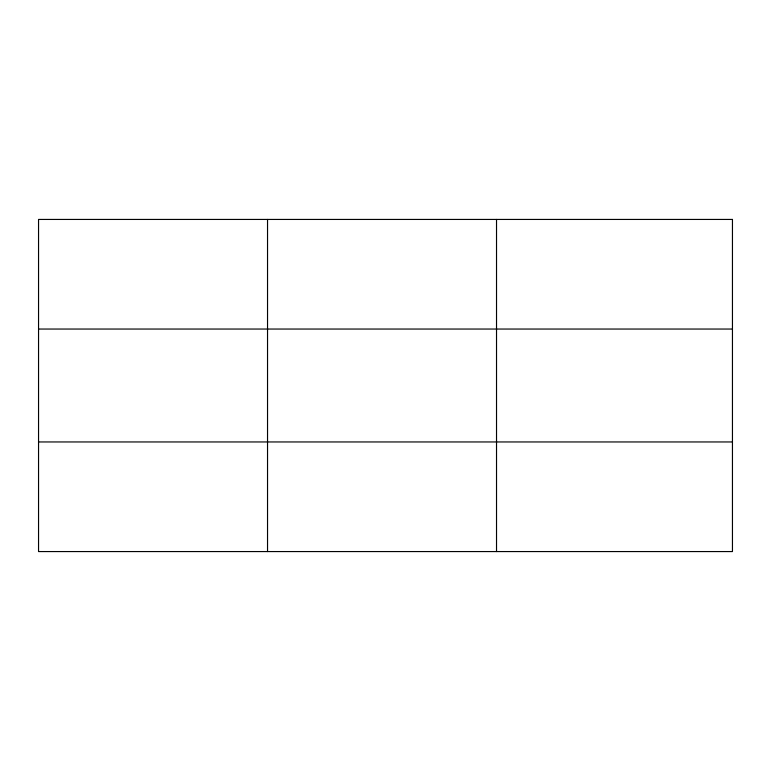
<?xml version="1.0" encoding="UTF-8"?>
<svg xmlns="http://www.w3.org/2000/svg" width="771" height="771" viewBox="0 0 771 771"><rect width="100%" height="100%" fill="white"/><g stroke="black" fill="none" stroke-linecap="round" stroke-linejoin="round"><path stroke-width="1.16" d="M267.537 551.564L267.537 219.436M496.524 551.564L496.524 219.436M38.55 329.044L732.45 329.044M38.55 441.956L732.45 441.956M732.45 219.436L732.45 551.564L38.55 551.564L38.55 219.436L732.45 219.436"/></g></svg>
